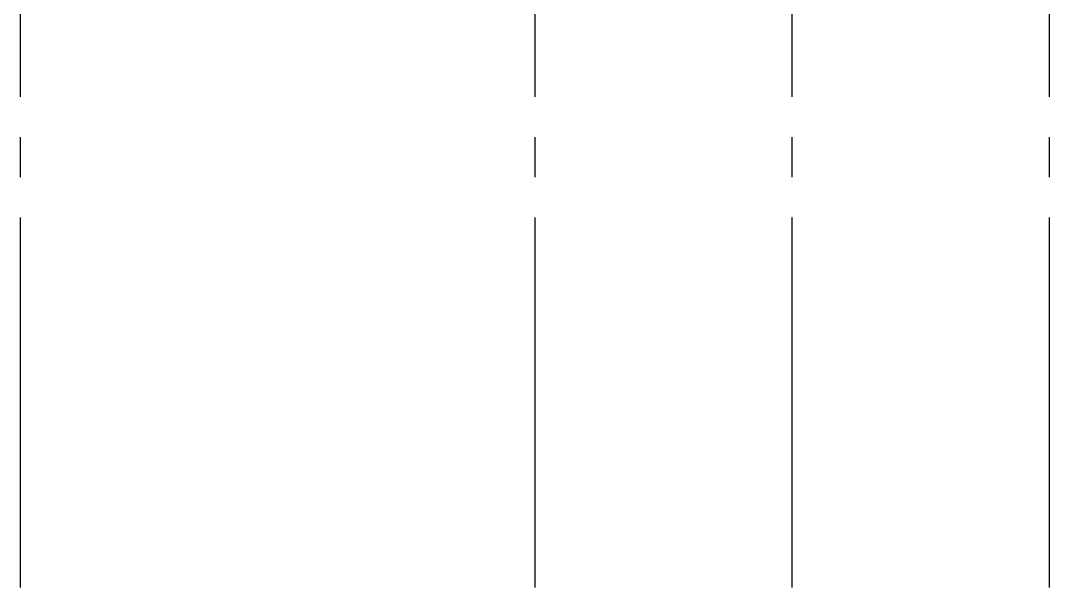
# Model space of a CAD drawing. Extents: x 692141 to 693595, y 1492301 to 1494225.
# Drawn here: x 692508.61 to 692524.61, y 1492520.19 to 1492529 of the extents above; entities that cross this region are included whole.
import ezdxf

# ---------------------------------------------------------------- set-up
doc = ezdxf.new("R2010")
doc.units = 0
doc.header["$MEASUREMENT"] = 0
doc.linetypes.add('CENTER2', pattern=[1.125, 0.75, -0.125, 0.125, -0.125])
doc.layers.add('Grid', color=8, linetype='CENTER2')
doc.layers.add('S-GRID', color=1, linetype='Continuous', lineweight=5)

msp = doc.modelspace()

# ---------------------------------------------------------------- linework, layer by layer
at = {"layer": 'Grid', "ltscale": 5}
for p, q in [((692508.6074253727, 1492522.19117477), (692508.6074253727, 1492585.012094768)), ((692516.6074253727, 1492522.19117477), (692516.6074253727, 1492585.012094768)), ((692520.6074253727, 1492522.19117477), (692520.6074253727, 1492585.012094768)), ((692524.6074253727, 1492522.19117477), (692524.6074253727, 1492585.012094768))]:
    msp.add_line(p, q, dxfattribs=at)
at = {"layer": 'S-GRID', "lineweight": 25}
for p, q in [((692508.6074253727, 1492520.19117477), (692508.6074253727, 1492522.19117477)), ((692516.6074253727, 1492520.19117477), (692516.6074253727, 1492522.19117477)), ((692520.6074253727, 1492520.19117477), (692520.6074253727, 1492522.19117477)), ((692524.6074253727, 1492520.19117477), (692524.6074253727, 1492522.19117477))]:
    msp.add_line(p, q, dxfattribs=at)

doc.saveas('drawing.dxf')
